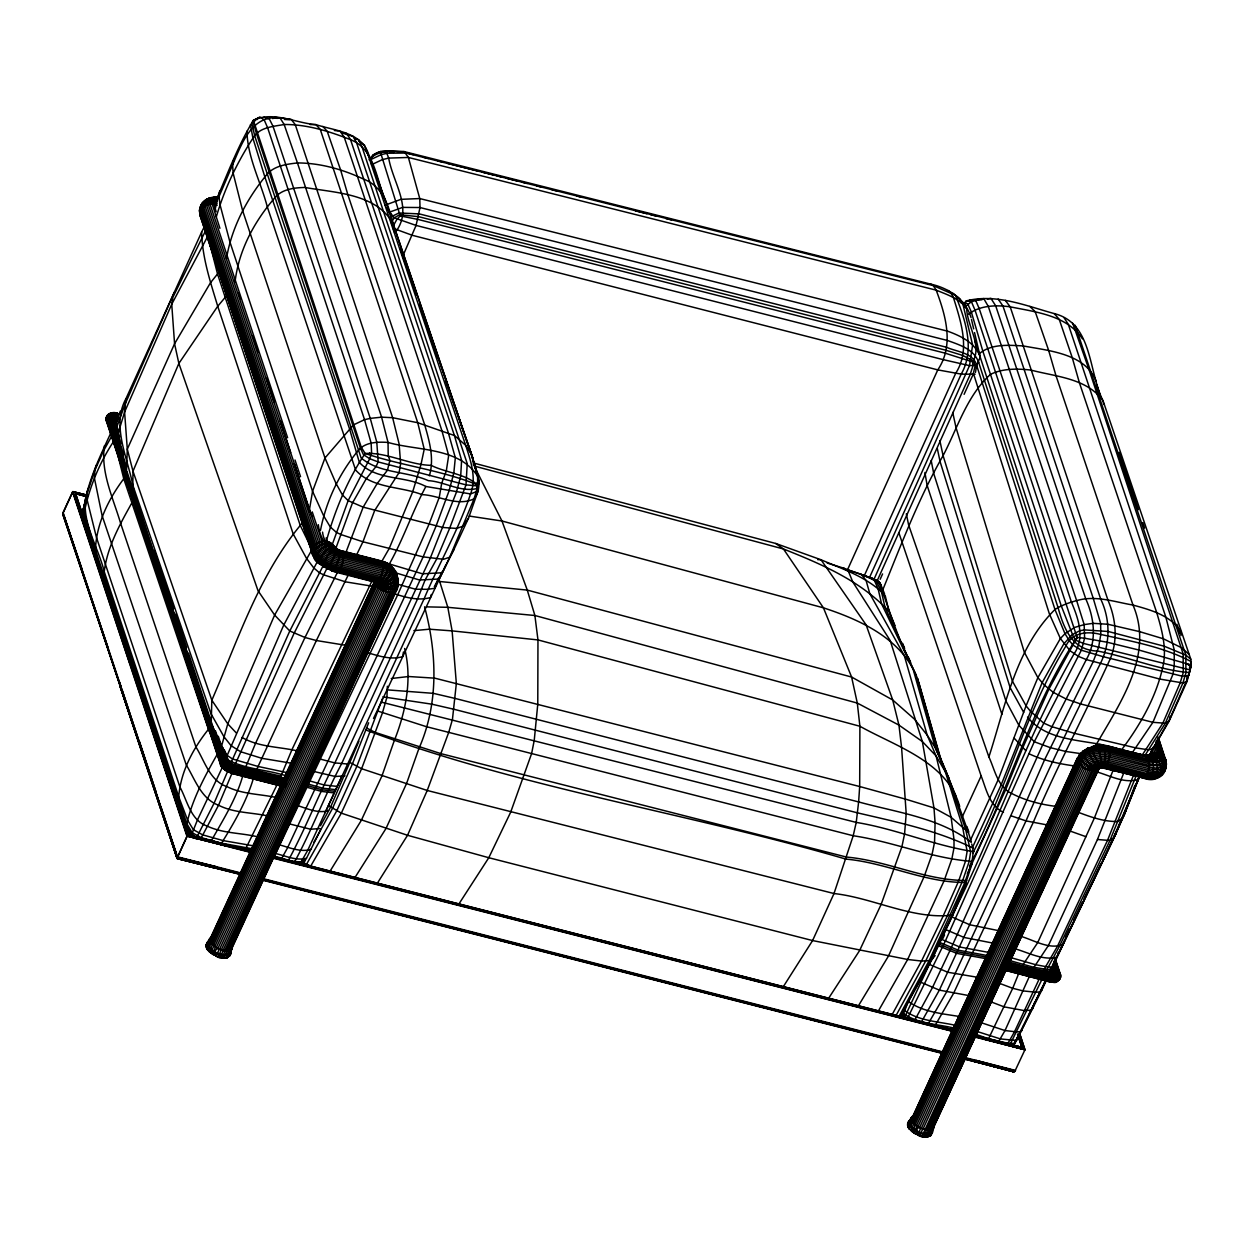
<?xml version="1.0" encoding="UTF-8"?>
<svg xmlns="http://www.w3.org/2000/svg" width="1254" height="1254" viewBox="0 0 1254 1254"><rect width="100%" height="100%" fill="white"/><g stroke="black" fill="none" stroke-linecap="round" stroke-linejoin="round"><path stroke-width="1.5" d="M204.825 225.767L201.659 232.037C202.129 257.431 210.453 282.134 217.726 306.258L293.17 533.938L306.431 558.234L313.782 567.937L319.629 572.937L324.002 574.943L345.493 581.84L373.002 586.339M304.691 859.006L302.825 862.376L310.726 866.091L341.323 813.156L361.622 768.718L382.376 713.103L386.922 697.24L387.361 686.236M288.498 772.95L257.963 766.445L232.492 758.968L227.178 755.425L221.519 746.302L211.205 723.464L126.435 472.586L127.297 449.151L124.601 412.017L125.917 398.772L201.659 232.037M1046.557 973.151L1049.551 973.261L1053.235 963.448M910.404 662.002C897.441 638.725 887.424 603.378 878.662 581.448L878.646 582.765L877.439 581.95L878.004 581.01L872.251 578.313L880.167 583.157L884.54 593.816M185.278 826.778L178.444 805.209C177.943 777.119 191.204 750.817 208.446 729.326L123.754 478.762L115.587 445.813M284.282 779.784L374.805 582.969C374.382 579.552 382.109 591.449 386.937 589.067C390.919 589.803 399.101 589.192 398.082 583.423M283.937 782.606L375.275 584.019L374.789 580.931C375.197 590.822 398.067 598.581 398.286 584.442M212.239 944.387L211.268 943.274L376.012 585.101C376.498 580.555 372.987 581.37 377.329 585.069L212.239 944.387C217.02 948.62 225.469 953.573 231.457 949.294L396.969 589.38M377.329 585.069L376.858 583.329L373.457 580.931M397.816 586.308C399.274 576.95 391.499 568.814 382.831 566.73L343.157 556.619C334.881 554.096 325.977 549.675 322.074 541.524L312.23 511.867M227.115 770.693C223.839 770.222 231.974 759.799 231.912 765.724L230.955 765.175M286.069 778.577L232.178 765.081L229.278 762.714C225.861 763.075 221.206 769.188 226.347 770.896M1020.004 1034.628L1024.957 1049.77L973.606 1036.729M1101.545 767.605C1098.802 764.846 1085.698 742.979 1097.469 745.832C1098.849 749.108 1104.131 769.862 1100.166 766.68L1096.498 769.831L1089.695 767.511L1082.531 761.836L1079.412 757.102L1079.49 754.642L1083.895 750.723L1079.49 754.642M387.314 564.598L388.426 564.692C405.058 571.432 383.865 591.198 374.554 581.323M1015.176 1040.428L1015.129 1041.776L1021.869 1029.581M86.981 496.85L75.585 493.59L132.203 664.322M125.917 398.772C111.308 425.341 127.642 457.851 132.83 485.188L210.938 713.62L223.886 736.631L231.002 745.613L240.58 751.71L261.882 758.325L290.662 763.09M87.858 495.44L72.857 491.615L62.7 513.889L120.807 687.161L63.029 515.002M95.351 555.428C94.802 527.213 107.092 500.989 123.754 478.762L125.337 475.674L129.961 488.135M228.009 760.974L230.109 764.564L229.404 763.921C229.043 756.021 215.327 763.153 222.695 767.95L225.109 768.169M111.277 431.94C98.894 458.823 84.77 487.195 82.968 517.087M1186.974 676.784L1187.036 681.424L1169.089 721.191L1149.354 754.971L1144.98 755.41L1133.82 753.262M393.537 568.893C406.124 580.006 380.448 592.421 374.507 580.633M913.508 1116.201L911.736 1118.129C913.257 1126.421 925.044 1131.751 932.662 1128.819L1099.147 768.467L1099.68 766.868L1097.438 770.583L1094.35 771.414L1084.757 768.451L1077.531 761.915L1076.92 758.999L1078.628 757.197M1098.018 769.972L1098.394 768.341L1007.871 965.157M212.772 936.973L209.935 939.246L211.268 943.274M231.786 948.51L231.645 946.629L231.457 949.294M1017.793 1035.851L1017.339 1039.174L1013.169 1046.071L1013.357 1044.457L1012.464 1045.664M374.601 581.981L374.68 581.072L283.67 778.859M224.215 767.056L220.892 765.755L105.916 419.682C108.973 408.773 114.349 422.081 118.205 418.993L118.534 416.783L114.663 417.535L116.951 425.576M246.96 131.168C247.383 157.252 260.801 181.971 267.368 207.067L355.619 470.031C372.36 488.762 400.198 486.097 421.971 494.625C439.245 495.283 457.005 506.945 474.059 498.841C484.655 485.141 475.062 468.651 471.504 454.497L385.48 201.079L368.347 153.568C361.074 131.983 334.301 130.62 315.93 124.632C296.132 123.205 272.714 110.697 253.386 120.337C237.602 146.295 226.958 175.325 214.92 203.164M1084.616 750.817L1088.253 748.481L1087.406 748.23L1087.281 749.688L1089.961 755.911L1096.56 765.928L1099.209 768.31L1100.463 767.777L1099.209 768.31M1099.68 766.868C1094.93 772.354 1082.202 757.212 1083.346 750.864M375.573 583.063L375.103 581.652C378.943 590.65 402.33 588.079 396.922 576.934M963.323 304.581L966.332 300.882C996.178 293.358 1025.756 305.71 1054.191 313.578C1092.955 323.25 1088.253 371.764 1103.112 400.935L1190.783 659.181L1191.222 665.31L1187.036 681.424L1182.914 682.96L1159.809 679.072L1086.325 659.588L1078.44 656.375L1070.164 650.842L1060.382 638.521L1049.394 613.927L973.449 373.441M1138.773 777.715L1115.496 834.631L1057.577 955.736L1058.125 952.695M83.532 507.745L82.529 516.319M94.191 551.807L83.281 517.541C87.968 490.659 98.298 464.842 113.236 441.988M177.253 799.833L103.69 577.545C105.32 550.145 119.193 525.583 132.297 502.117L133.19 500.456L124.601 477.225L120.572 460.751M952.726 412.441L956.003 427.567L1024.283 652.111L1037.873 677.677L1044.206 684.95L1053.329 692.396L1066.057 698.964L1080.619 703.964L1152.912 722.32L1165.327 723.229L1169.089 721.191L1170.107 716.379M209.59 940.5L210.406 940.343L207.584 941.738L205.875 946.08L207.067 949.247L210.296 942.256L209.637 938.885L212.004 936.848M230.36 949.701L231.191 952.209L229.984 955.626L226.66 957.931L229.168 954.89M210.108 938.023C200.765 948.588 228.275 961.802 230.564 950.25L230.955 951.002M209.512 939.889L206.941 943.729C209.888 952.162 222.413 958.511 230.564 954.184L232.162 946.754M911.156 1119.336C908.382 1120.261 906.501 1124.242 908.084 1126.86L908.068 1122.926L910.091 1121.687M909.996 1119.853L910.859 1119.665L908.648 1121.499L907.849 1125.731M913.57 1115.684C900.153 1124.697 926.722 1140.466 932.349 1130.215L931.048 1135.372L926.863 1137.033L930.076 1130.026L933.352 1128.6L933.728 1125.59M911.674 1116.859C910.279 1125.449 922.881 1130.105 930.076 1130.026M931.456 1129.76L928.226 1136.767L931.048 1135.372L932.537 1129.838M219.779 190.749L215.171 209.136M899.353 1015.834L929.151 960.595L964.718 882.91C968.527 870.448 975.988 857.297 971.709 844.005M336.699 549.848C330.852 542.026 319.409 555.538 319.692 562.732L325.444 566.918C321.165 563.579 331.166 546.462 337.828 549.456C343 553.296 335.461 569.598 331.808 570.1M284.548 786.916L230.971 773.216L230.94 771.868M1022.919 1026.493L1022.7 1028.029L1046.008 980.064L1013.107 1046.087L1014.251 1043.171M83.281 517.541L83.187 510.535L85.883 498.308M216.174 211.785L213.431 202.505L216.911 198.931C208.305 194.166 197.38 204.543 199.872 213.556M1147.912 777.982L1149.119 778.499C1174.841 781.947 1168.195 743.575 1146.422 756.899C1172.521 751.71 1166.972 789.283 1141.265 777.198L1147.52 778.515C1156.094 774.862 1155.577 754.359 1144.338 756.256L1149.244 755.833L1149.699 753.889C1156.94 750.378 1169.151 756.491 1165.483 765.41M320.444 562.874L318.218 562.153L315.083 558.641L312.34 553.61L200.248 216.127C197.568 206.988 209.982 201.596 217.13 205.358M232.256 948.902L228.51 951.206L226.018 958.056C219.246 959.044 209.841 955.673 217.287 948.337L210.296 942.256M927.584 1136.892C920.812 1137.88 911.407 1134.509 918.853 1127.174M231.191 773.138C223.353 768.702 240.69 757.51 230.971 773.216M232.319 764.674L230.673 763.702M332.388 571.025L328.093 568.783L337.781 549.362L331.761 543.672C322.623 535.724 304.612 548.249 315.083 558.641M1190.783 664.918L1191.3 661.657C1163.477 646.86 1131.359 641.249 1100.777 634.461C1087.563 630.997 1071.998 632.22 1065.822 646.218C1025.803 711.034 1008.028 786.133 972.649 853.3M235.047 281.962C238.699 250.408 254.154 221.739 274.689 197.944C281.774 189.056 294.377 187.708 304.973 187.473C334.802 192.787 376.106 193.429 392.894 223.337L470.971 453.399L478.103 477.413L477.21 488.496L474.059 498.841L449.747 557.184L373.52 718.448M403.459 651.97L402.628 656.657C390.511 660.278 377.689 655.591 365.98 652.237M1044.723 981.866L1041.557 990.66L1016.398 1040.491L1000.473 1038.939L977.806 1031.713M975.44 372.438L976.725 365.259L980.252 356.982C975.251 342.703 960.768 335.978 947.601 331.166L419.761 198.555L400.951 199.339L384.884 205.248M83.187 510.535L83.955 506.302M1016.006 1040.334L1014.752 1043.391L1008.122 1043.328L988.685 1038.751L974.562 1033.86M222.444 767.15L197.27 820.367L191.188 835.619L186.109 826.95C191.423 800.726 204.433 776.916 217.506 753.858M104.505 445.593C100.32 472.068 113.315 498.449 120.65 523.404L195.938 746.976C204.637 760.974 209.826 780.866 227.099 786.713C242.743 794.487 260.424 793.907 277.056 797.701M226.472 258.669C231.582 227.538 246.913 198.665 266.883 174.494C274.171 165.716 286.805 164.164 297.449 162.942C320.334 162.973 343 169.447 363.613 179.134C382.204 186 388.944 205.578 392.894 223.337L392.91 224.576M250.675 850.98L189.088 835.242L75.585 493.59L86.73 496.412L75.585 493.59M1034.519 1002.636L1032.653 1008.78L1031.18 1010.16L1024.11 1010.567L1004.125 1006.852L990.409 1001.632M964.545 1057.451L1015.285 1070.383L1024.988 1049.676L985.472 1039.347L1024.957 1049.77M900.074 1017.355L900.733 1014.439L902.41 1016.68L901.987 1018.076M233.84 159.242L232.617 164.823L219.027 196.58L219.92 204.339L229.858 241.787L312.56 491.302L323.736 515.99L330.257 526.962L336.37 532.354L340.947 534.549L362.955 541.791L423.147 556.886L443.571 559.284L449.747 557.184L453.995 549.393L468.526 518.137L478.417 489.985M240.58 874.555L177.018 858.379L187.254 836.057L72.857 491.615L87.89 495.471L72.701 491.693L63.092 512.478L177.457 856.811L241.74 873.192M306.509 864.319L336.683 810.946L356.794 766.492L382.454 698.619M320.491 530.348C326.165 500.785 339.442 473.15 358.644 450.014C365.682 441.941 378.175 441.753 388.035 442.443C417.504 450.954 459.027 447.145 477.633 476.238L477.586 485.941L466.018 484.875L378.175 461.942L369.711 458.698L363.441 454.622L360.368 448.07L256.412 133.457L252.9 121.027L259.327 117.343M84.363 504.782L83.469 515.958L94.849 552.026M88.407 488.119C77.387 516.554 97.749 544.706 104.333 571.949L178.679 796.682L187.645 820.241L193.382 829.709L202.662 834.851L223.196 840.619L254.311 845.98M221.519 746.302L227.773 723.871L274.626 615.056L312.058 549.503L200.044 211.801L200.906 205.029L205.734 199.778L211.111 197.599M371.325 162.973L371.059 159.446L372.877 155.198C382.125 148.05 393.693 152.189 404.227 151.593L930.876 284.156C948.808 288.091 965.58 299.345 971.051 317.591M249.734 852.203L186.877 836.042L72.575 491.866L87.952 495.628M1015.552 1070.446L1013.702 1071.809L966.74 1059.128M84.755 503.23L83.736 514.391L94.943 550.428M85.147 501.616L84.081 512.823L95.586 550.6L186.799 823.627L192.223 832.75L201.33 837.672L221.55 843.205L252.869 848.88M429.354 475.783C434.464 458.917 429.432 441.267 424.714 424.918L347.954 195.013L340.618 169.995L327.247 131.419L322.921 126.419M331.714 546.039L348.157 500.644L369.711 458.698L371.607 453.164L371.137 443.132L364.538 419.667L267.619 127.736L264.155 119.804L260.142 117.061L253.386 120.337L361.277 447.192L365.149 453.478C401.923 465.845 441.471 470.078 477.555 484.922C465.485 473.808 445.797 472.711 431.141 465.359C408.616 464.826 387.596 452.239 365.149 453.478C347.483 479.765 334.614 511.099 326.103 541.979M107.311 417.363L105.916 419.682L106.903 421.516L107.264 420.356C102.514 414.071 117.374 409.008 118.487 415.701L115.399 415.685L113.863 417.284L118.801 432.144M114.631 421.015C116.763 416.798 110.383 412.425 107.092 415.607L106.684 416.955L221.394 762.385L224.827 766.022L232.648 770.442L286.225 784.299M1005.739 969.718L1051.965 981.929C1061.339 985.675 1060.915 970.047 1052.216 973.794L1054.395 972.116L1052.545 966.552M117.813 434.354L124.601 412.017L171.735 304.205L207.866 236.018M431.329 594.459L430.451 597.562C418.287 601.011 405.638 597.437 394.022 593.612M114.851 419.118L116.026 417.88L118.44 417.911M216.299 216.911C224.67 188.116 237.962 160.559 254.64 135.651C261.365 126.983 274.218 126.403 284.156 124.491C307.026 124.334 329.504 131.325 350.571 139.727C374.962 149.038 376.012 179.432 385.401 199.856L385.48 201.079M954.247 1025.067C937.459 1021.383 917.818 1020.928 903.805 1009.893L901.469 1017.464L900.388 1015.928M96.48 464.952L87.263 492.932L87.184 500.127L96.464 537.511L179.902 786.979C187.301 800.522 190.592 820.429 207.114 826.057C222.836 833.487 240.549 832.75 257.101 836.7M174.4 292.213L124.992 404.431L117.014 426.454L117.657 432.787M1050.194 968.464L1052.043 974.029L1055.523 971.913L1058.909 972.806L1058.595 973.856L1053.156 975.33L1007.37 964.06M106.276 420.639L107.578 418.444M202.678 202.599L199.417 210.531L200.891 217.491L200.515 215.03L201.439 216.425M395.151 591.433C399.509 582.138 391.797 571.887 382.533 569.974L342.812 559.848C333.329 556.933 323.14 551.87 318.641 542.527L206.581 205.123L206.894 200.421L210.139 198.587L215.108 199.715L216.691 200.593L215.469 204.763M1056.981 806.494C1040.13 804.535 1023.342 800.13 1008.498 791.76C996.946 783.907 994.438 768.78 988.889 756.961C1005.379 706.112 1015.552 648.616 1054.975 609.491C1061.589 605.243 1069.098 602.61 1076.653 600.635C1095.385 594.992 1114.54 601.92 1132.989 605.055C1150.247 609.867 1169.841 614.993 1180.375 630.872L1181.017 635.559M1058.909 972.806L1059.771 973.543L1058.564 975.565L1053.438 976.317L1007.26 964.279M1059.771 973.543L1060.414 974.421L1059.097 976.615L1053.564 977.415L1007.385 965.58M1056.73 980.55L1058.815 980.064L1060.555 977.289M1123.976 772.37L1097.454 839.49L1048.548 945.265L1032.011 970.282M1166.142 762.228L1163.665 766.382L1157.458 768.091L1153.21 767.903L1109.147 756.961C1099.523 754.72 1087.908 758.356 1083.174 767.479L918.069 1126.437M1166.518 763.749L1165.828 767.793L1163.947 769.705L1157.301 771.539L1152.739 771.351L1108.505 760.379C1100.322 758.419 1090.416 761.523 1086.419 769.313L921.392 1128.13M397.675 584.772L397.048 588.455L230.861 949.936M396.013 590.869C400.575 581.119 392.471 570.351 382.736 568.313L343.047 558.187C334.128 555.475 324.535 550.71 320.319 541.916L208.289 204.606L208.587 200.17L212.537 197.536M396.625 590.179L398.349 579.928L396.515 573.611M1058.815 980.064L1060.006 978.104M902.41 1016.68L908.304 1001.382C922.772 1012.025 941.707 1013.577 958.871 1016.414M1113.286 769.752L1094.366 818.063L1037.669 942.679L1021.211 967.367M1187.162 679.26L1188.949 673.633M1134.854 785.38L1124.477 814.395L1114.492 836.512L1053.219 965.392M966.097 883.521L952.899 915.075L931.926 959.514L899.745 1017.229L930.64 960.141L951.708 915.734L965.909 882.44L972.43 862.721M1101.404 767.746L1101.184 766.555C1106.78 768.78 1108.019 739.39 1097.031 745.315M243.025 774.894C236.536 798.61 223.275 819.505 211.315 840.744M1114.492 836.512L1125.575 810.993M253.669 777.496C246.662 801.541 233.824 823.298 220.735 844.475M1133.961 774.063L1107.423 840.603L1057.436 946.315L1042.215 972.587M255.44 772.166L316.369 640.528L348.298 574.865M1019.345 935.923C1032.763 939.387 1048.407 949.936 1062.499 944.67L1116.107 833.236M1168.853 720.533L1152.975 748.732L1148.789 749.845L1136.03 747.948L1074.553 733.371L1051.761 726.662L1043.469 723.009L1030.067 710.783L1026.07 705.845L1012.37 681.063L943.086 455.625L939.857 440.593M978.496 361.857L1058.062 607.61C1063.909 628.803 1072.342 650.403 1097.563 651.061C1128.412 656.892 1158.382 670.028 1189.529 672.583L1190.516 666.548L1188.792 675.436L1182.381 676.235L1103.238 656.704L1081.34 650.215L1073.346 645.324L1069.615 641.092L1064.991 633.709L1054.975 609.491L976.913 366.215M967.273 873.819L1005.708 789.644L1022.668 748.042L1048.908 689.104L1077.092 637.44L982.728 350.806L971.286 311.823L967.79 304.001L964.687 302.637L964.984 306.995L971.395 301.681L983.732 298.562L988.293 306.399L1085.729 598.801C1094.381 617.861 1097.109 640.825 1086.325 659.588L1042.387 745.456L951.237 947.852L932.365 987.744L914.401 1020.787M1165.891 768.169L1165.765 759.673M81.4 513.717L83.078 509.14M231.708 773.953L218.541 805.225L201.33 837.672M1136.077 775.991L1109.915 840.525L1059.473 946.206L1045.068 973.104M970.126 840.948L998.153 779.769L1026.07 705.845L1037.873 677.677L1060.382 638.521L1064.991 633.709L1074.537 627.47L1084.161 624.617L1093.096 623.332L1107.909 624.273L1139.588 631.624L1163.493 638.819L1181.738 647.863L1189.105 654.431M1076.01 640.371L1077.092 637.44L1084.6 638.223L1107.094 642.22L1138.883 650.027L1188.964 664.354L1191.222 665.31L1190.171 669.918L1083.644 643.474L1076.01 640.371L1073.44 636.86L1061.307 605.98L975.001 341.135M1190.783 659.181L1185.876 655.184L1164.308 646.249L1108.348 631.499L1084.726 629.931L1079.929 630.652L1072.342 634.587L1063.909 643.71L1042.09 682.772L1001.288 784.549L972.477 847.5M227.993 770.536L214.105 803.171L195.969 838.848M904.212 1018.154L951.582 916.768L969.812 924.778L999.156 930.766M227.93 761.977L234.906 765.034L294.094 633.286L327.764 566.777M230.626 763.623L289.784 630.997L323.485 565.099M227.178 755.425L283.592 625.401L317.842 560.742M368.645 722.79L352.374 764.031L332.451 808.501L313.939 842.171M931.816 1129.321L1096.623 771.038L1100.667 766.57L1104.523 767.824C1109.508 764.235 1112.941 745.064 1105.009 747.055M320.475 825.79L330.539 807.184L358.926 741.224M1123.882 815.79L1139.134 777.417M115.243 423.711L120.337 411.093M234.906 765.034L245.329 767.965L255.628 743.136L304.988 637.487L337.608 572.012M189.04 834.976L226.175 844.616L189.088 835.242M1019.079 972.602L1012.715 988.293L987.917 1040.036M477.304 483.731L477.492 484.216M882.424 590.712C901.093 544.941 918.477 498.637 943.086 455.625C957.492 428.147 966.928 395.653 990.519 374.35C1002.886 368.284 1017.527 368.582 1030.945 370.071C1055.57 376.67 1087.108 378.159 1103.112 400.935L1103.677 404.478M965 302.951L966.332 300.882L971.395 301.681L975.001 310.083L1071.402 602.092C1078.299 618.222 1085.196 637.972 1074.02 653.914C1026.258 737.462 995.613 829.176 952.397 914.997M969.734 300.067L975.643 300.286L979.249 308.688L1076.653 600.635L1084.161 624.617L1084.6 638.223L1081.34 650.215L1034.284 741.757L945.187 941.393L906.908 1019.518M453.995 549.393L439.182 579.003L419.479 580.006L395.057 572.67M932.662 1128.819L1005.426 970.471M1029.816 975.44L1005.018 1030.553L997.918 1042.701M263.779 117.265L269.328 118.958L273.027 126.293L370.259 418.366L376.796 442.192L378.175 461.942L376.012 466.535L366.215 478.777L352.452 503.011L335.445 549.377L345.885 552.481L363.174 507.149L377.078 483.668L387.423 470.266L389.931 460.328L388.223 455.829L388.035 442.443L381.608 417.174L297.449 162.942L284.156 124.491L280.222 118.237C251.772 113.644 241.442 144.492 232.617 164.823L233.119 173.052L242.539 210.358L249.938 232.601L324.974 457.992L335.947 483.292L342.405 494.875L348.157 500.644L363.174 507.149L443.038 527.495L456.738 528.436L462.804 526.21L468.526 518.137M274.563 776.43L280.3 777.699L292.025 749.5L372.077 580.727M1169.81 718.887L1186.409 680.985M343.094 132.83L346.668 133.473L350.571 139.727L448.289 432.614L455.327 457.71L453.823 473.009L449.089 490.753L436.063 526.116L423.147 556.886L287.746 847.453L281.021 859.633L273.842 857.548L397.659 594.898L428.946 524.423L439.276 497.305L441.706 483.198L446.283 471.096L448.666 455.516L441.784 430.294L357.327 176.171L344.16 137.047L340.038 131.2M325.147 812.576L342.201 775.536M1139.651 776.069L1113.254 838.252L1109.915 840.525L1097.454 839.49M873.662 580.038L969.514 365.635L972.618 345.038L962.947 304.283L959.874 298.86L952.868 293.264M847.485 569.865L937.773 369.883C954.341 345.43 945.767 315.553 936.174 290.144L933.289 285.614L930.876 284.156M863.787 576.809L955.689 373.316C970.8 349.788 960.83 321.682 953.385 297.386L950.548 292.354L948.024 290.458M869.477 577.624L961.191 374.131C975.393 349.364 965.251 319.613 955.517 295.38L933.289 285.614L406.139 153.035L387.172 153.239L381.185 154.65L371.059 159.446M877.032 581.088L970.032 374.899L972.853 366.09L972.696 361.904C982.556 345.524 966.912 325.507 966.693 308.437C959.263 298.562 947.146 294.612 936.174 290.144L408.381 157.455L388.677 158.098L382.345 159.634L371.45 164.744M880.167 579.285L882.581 573.94M964.107 394.32L972.979 374.758L975.157 365.949L973.559 361.105L962.68 355.431L945.955 350.258L418.695 216.691L399.556 214.716L394.289 217.835L391.577 222.005M942.945 938.384L944.513 934.951M975.393 1035.71L1021.791 1047.498L1017.652 1034.315M403.365 254.86L416.077 225.422L420.012 207.537L419.761 198.555L408.381 157.455L404.227 151.593C392.424 151.232 377.705 149.79 369.115 159.791M277.181 784.487L245.094 849.946L248.276 850.808M209.935 939.246L280.88 784.973M208.525 942.851L280.818 785.882M284.078 778.797L374.821 581.339M209.732 941.033L206.502 948.024L206.001 944.999L208.493 941.519L207.082 942.663M211.707 937.318L214.152 931.988M215.782 928.446L221.488 916.031M228.024 901.83L235.36 885.873M236.99 882.33L240.251 875.229M250.863 852.171L256.568 839.757M260.66 830.885L263.105 825.571M264.735 822.013L270.441 809.598M274.516 800.742L280.238 788.311M288.389 770.583L291.649 763.482M295.74 754.61L300.631 743.967M302.261 740.424L307.967 728.01M312.042 719.138L314.503 713.824M316.133 710.266L321.839 697.851M325.915 688.995L335.711 667.708M339.787 658.836L343.047 651.735M344.678 648.193L349.584 637.549M351.214 634.007L356.92 621.592M360.995 612.72L375.683 580.79M210.076 941.127L281.837 785.098M375.15 583.941L376.78 580.398M210.547 942.177L282.307 786.148M214.073 955.344L207.631 949.921L211.174 943.525M212.365 944.811L209.136 951.802M213.415 945.485L378.191 587.248L377.971 583.784L373.958 581.605M213.807 946.065L210.578 953.056M214.763 946.551L379.57 588.251L379.758 584.913L377.548 582.687L335.147 571.166L378.536 582.405L381.294 585.179L381.106 589.176L216.284 947.538M215.469 947.256L212.239 954.247M217.898 948.447L382.752 590.023C384.774 586.135 381.467 581.825 377.532 581.135L338.423 571.181C328.062 567.984 316.933 562.435 312.011 552.246M228.51 951.206L219.231 949.294L216.017 956.285M219.591 949.231L384.476 590.744C386.796 586.182 382.94 581.119 378.332 580.288L339.097 570.288C328.454 567.012 317.027 561.306 311.948 550.835L199.825 213.243M223.04 950.407L387.988 591.747C390.919 585.759 385.903 579.113 379.884 577.953L340.43 567.89C329.536 564.551 317.858 558.704 312.669 548.014L200.123 207.615M223.196 950.673L219.983 957.68M224.685 950.751L389.696 592.013C392.941 585.304 387.314 577.859 380.573 576.526L341.041 566.447C330.21 563.124 318.594 557.309 313.422 546.681L201.298 209.057L201.675 203.728C205.499 199.402 212.224 195.624 218.118 197.803L213.462 199.088L211.597 202.192L219.905 228.306M225.109 951.081L221.895 958.072M226.253 950.924L391.295 592.123C394.838 584.693 388.646 576.479 381.2 574.975L341.59 564.88C330.931 561.604 319.504 555.898 314.44 545.427L202.317 207.835L201.91 205.123L206.205 202.662L211.597 202.192L216.895 203.822M226.896 951.253L223.682 958.244M227.695 950.94L392.753 592.06C396.609 583.956 389.853 574.99 381.749 573.344L342.076 563.234C331.714 560.052 320.585 554.487 315.663 544.299L203.556 206.753L203.164 204.104L205.327 200.922L210.343 200.17L215.641 201.659M228.965 950.767L394.054 591.825C398.176 583.094 390.903 573.454 382.188 571.652L342.499 561.541C332.514 558.485 321.808 553.139 317.074 543.327L204.982 205.844L205.327 200.922L207.082 199.135M229.89 950.924L227.476 957.774L226.018 958.056M230.031 950.438L395.214 591.026M230.987 950.438L227.773 957.445M229.89 953.338L232.382 947.883M911.203 1117.722L909.26 1123.161M912.473 1116.17L908.507 1122.565C911.282 1130.92 925.452 1138.507 932.631 1132.111L932.224 1131.233M1077.233 758.247L911.674 1119.023L1077.813 757.651M911.297 1119.869L907.677 1126.108L908.633 1128.083L911.862 1121.092M912.348 1121.076L1077.531 761.915C1083.331 750.895 1097.407 746.459 1109.1 749.14L1148.633 759.219L1157.05 759.595L1160.53 756.005L1155.953 741.161M915.639 1134.165L909.213 1128.757L912.74 1122.361M913.931 1123.647L910.702 1130.638M914.041 1123.286L1079.208 764.172C1084.741 753.607 1098.222 749.359 1109.414 751.945L1149.072 762.056L1159.182 762.479L1162.85 760.034L1163.43 758.09L1157.567 739.233M915.216 1124.383L1080.352 765.316C1085.682 755.143 1098.645 751.052 1109.429 753.544L1149.119 763.67C1153.946 764.658 1160.389 765.786 1163.947 761.476L1164.245 757.04M915.373 1124.901L912.144 1131.892M916.564 1125.434L1081.685 766.429C1086.748 756.742 1099.084 752.855 1109.335 755.237L1149.04 765.363L1160.593 765.818L1164.809 762.996L1165.499 760.77L1158.351 737.916M917.035 1126.092L913.805 1133.083M919.699 1127.33L1084.757 768.451C1089.146 759.971 1099.93 756.585 1108.865 758.686L1153.037 769.658L1161.141 769.298L1165.765 766.21C1164.558 757.933 1154.041 752.337 1146.673 756.632M920.797 1128.13L917.583 1135.121M922.787 1128.913L919.574 1135.905M923.116 1128.788L1088.111 770.05C1091.701 762.981 1100.667 760.19 1108.066 761.977L1152.285 772.934L1160.765 772.558L1165.609 769.329M926.487 1129.65L1091.419 771.069C1094.178 765.504 1101.216 763.31 1107 764.752L1151.031 775.677L1155.671 775.865L1162.427 774.016M926.69 1129.901L923.461 1136.908M928.054 1129.823L1092.939 771.335C1095.306 766.476 1101.404 764.595 1106.404 765.88L1150.247 776.759L1158.586 776.383L1161.455 775.113L1165.123 769.486L1164.104 770.677M928.477 1130.089L925.248 1137.08M929.496 1129.823L1095.385 769.752L1099.821 766.884L1103.567 766.429L1144.886 776.743L1157.489 777.229C1166.471 770.379 1157.395 752.949 1146.564 756.57M930.75 1129.666L1095.588 771.304L1100.134 767.495L1105.15 767.432M935.892 1120.198L941.597 1107.784M943.227 1104.241L945.673 1098.912M949.764 1090.055L953.024 1082.954M957.1 1074.098L961.99 1063.455M970.957 1043.955L976.662 1031.54M987.274 1008.498L990.535 1001.397M1001.131 978.355L1004.391 971.27M1008.467 962.398L1010.912 957.084M1016.633 944.67L1018.264 941.127M1022.339 932.255L1027.23 921.612M1030.49 914.527L1032.12 910.984M1036.196 902.112L1041.902 889.697M1052.514 866.655L1055.774 859.57M1057.404 856.012L1062.295 845.384M1066.37 836.512L1069.631 829.427M1073.706 820.555L1078.612 809.912M1081.873 802.826L1083.503 799.284M1087.579 790.412L1093.284 777.997M932.553 1129.274L929.339 1136.281M933.258 1128.177L1098.332 769.219M933.822 1127.738L932.13 1133.02M320.585 829.819L306.509 858.222L302.888 863.849L299.534 864.696L307.622 850.51L424.071 598.879C438.884 563.579 458.384 530.489 470.563 493.935C476.786 478.119 470.658 460.61 465.657 445.264L367.359 152.722L364.553 145.229L358.628 141.012M962.445 816.495L981.145 775.944L898.914 532.919M969.593 865.887C1008.624 791.243 1030.318 708.008 1077.092 637.44M394.665 233.15C414.118 209.308 393.239 183.946 388.677 158.098L386.154 151.468L380.291 151.671L400.214 215.907L418.021 219.434L945.14 353.158L972.696 361.904M1042.513 986.945L1028.86 1015.082M1046.369 980.377L1041.557 990.66L1040.177 991.914L1035.663 992.212L1023.201 990.926L1012.715 988.293L998.059 982.807M445.86 564.99L442.176 572.764L422.441 573.799L381.624 561.682L389.163 548.562L412.707 491.787L421.031 464.309L424.228 449.198L417.739 422.723L320.287 129.46L315.93 124.632L310.208 124.538M1039.143 979.108L1014.47 1031.854L1007.228 1044.629L1013.922 1044.77L1014.831 1043.516M419.588 304.346L472.476 456.879L479.044 482.649L476.395 491.662L470.563 493.935L425.874 486.489C412.284 511.757 403.38 539.267 389.226 564.19M1065.414 937.396L1069.662 928.587M1073.91 919.762L1082.406 902.128M1084.099 898.601L1101.09 863.332M1102.783 859.805L1117.22 829.834M345.885 552.481L356.497 555.052L362.955 541.791L374.664 510.519L399.133 472.523L400.637 463.651L399.117 443.979L392.643 417.707L295.239 124.569L291.053 119.271L274.845 117.312L272.761 118.628M1042.497 978.308L1009.831 1044.974M186.987 836.167L177.707 856.874M1054.034 961.881L1057.185 955.579M1057.984 954.012L1064.285 941.707M434.307 586.715L437.568 580.539L434.777 588.298L427.755 589.317L415.576 589.239L398.051 584.333M438.398 578.987L442.521 571.228M1150.984 751.742L1153.633 746.82M1061.401 946.613L1064.693 940.531M895.983 1015.646L925.624 961.066L946.895 916.752L962.398 881.358L969.091 861.749L970.643 851.968L965.627 829.27L946.566 772.95L935.406 747.933L927.208 735.157L914.495 719.185L892.707 699.983L851.607 677.035L527.276 590.085L439.684 581.511L438.461 577.843M206.502 944.09L206.879 945.014L207.678 944.34L207.349 943.369L206.502 944.09L206.408 945.877M230.564 954.184L230.783 951.378M908.068 1122.926L907.99 1124.713M930.139 1135.591L931.55 1134.447M891.923 1014.956L921.518 961.05L942.836 916.768L958.558 881.249L965.376 861.545L967.132 851.372L962.429 826.198L944.356 768.733L935.406 747.933L913.147 669.354L881.578 603.832L878.082 588.737L874.43 580.508L872.674 578.455L863.787 575.288M205.954 229.937L172.864 297.355L171.735 304.205L174.572 343.768L178.867 363.441L258.026 590.728L274.626 615.056L289.784 630.997L304.988 637.487L316.369 640.528L345.148 645.199M111.81 435.969L103.392 451.142L94.928 470.172L94.316 477.617L102.091 515.582L186.219 764.83C194.997 779.314 201.173 798.876 218.541 805.225C234.106 813.156 251.803 812.279 268.372 816.072M1094.789 747.149C1118.568 705.062 1154.777 655.701 1132.989 605.055L1055.915 375.448L1048.579 350.179L1035.208 311.697L1029.879 306.446M392.957 226.425L396.954 219.246L400.214 215.907M920.969 1022.762L939.356 990.127L1018.765 818.69L1044.629 759.673L1093.096 661.861L1098.692 647.048L1100.777 634.461L1100.636 623.379L1093.253 598.362L995.676 305.772L990.879 298.311L987.227 299.11M878.208 1011.304L907.645 959.482L943.996 881.029L951.833 859.084L953.996 847.939L954.028 839.741L951.128 817.31L936.064 755.927L927.208 735.157L904.322 655.701L869.806 593.675L866.059 580.43L861.216 574.269L848.394 570.084M205.781 201.784L207.443 199.417M1049.551 973.261L1050.382 971.819M216.848 867.36L215.923 868.27L177.127 858.567L119.961 686.016L177.018 858.379L216.143 868.254M975.706 1060.806L974.781 1061.715L963.401 1058.799M1004.987 970.235L1050.742 982.18C1054.332 981.741 1054.52 975.236 1051.651 973.621L1009.862 963.229M858.488 1005.677L888.443 956.097L924.182 876.483L932.098 854.256L934.543 842.28L935.092 822.671L933.979 807.905L922.348 741.537L890.168 640.496L852.798 581.981L848.331 571.072L844.005 568.266L827.185 563.046M329.269 872.471L361.215 820.539L381.984 775.865L394.101 741.114C405.732 711.896 412.441 679.605 404.65 648.49M1076.92 758.999L1079.992 754.156M1076.857 759.877L1080.023 754.971M376.858 884.007L407.534 835.289L427.222 790.475L448.76 732.258L452.443 719.451L456.346 683.446L452.114 630.887L447.819 607.312L439.684 581.511M354.647 878.051L385.981 828.533L406.641 783.295L418.899 748.544C438.775 703.651 437.066 653.522 424.589 606.826M782.7 987.65L812.592 940.563L834.004 893.538L853.206 835.744L856.231 822.405L858.629 801.933L859.68 786.524L859.899 726.254L857.297 703.071L851.607 677.035L823.439 607.829L783.468 548.986L775.756 543.484L473.463 462.977M230.846 772.558L228.573 772.166M458.243 904.996L488.794 857.72L510.644 812.247L531.618 753.56L534.251 740.283L537.778 704.121L537.966 639.916L534.894 615.51L527.276 590.085L501.976 521.006L475.031 467.742M828.471 998.513L859.586 950.579L881.107 904.479L901.908 846.701L904.557 834.02L906.203 813.611L901.579 747.415L898.946 725.11L892.707 699.983L866.122 624.884L820.994 559.754L775.756 543.484M998.137 299.048L1002.965 306.023L1100.636 598.895C1110.48 619.586 1110.527 643.6 1100.181 663.93C1074.537 715.83 1048.767 767.652 1026.007 820.9L946.551 991.992L927.803 1024.502L934.826 1026.038L953.651 993.199L1033.139 822.64C1056.761 766.931 1085.29 713.51 1110.401 658.522C1118.035 639.524 1115.872 618.724 1107.94 600.102L1010.191 306.822L1005.316 300.38M1052.827 982.258L1056.323 981.741C1059.724 979.39 1057.028 973.151 1053.062 973.512M221.441 766.398L105.869 418.711L108.11 414.557L111.214 413.036C115.164 412.676 117.876 418.914 114.459 421.266L117.406 420.733C113.079 422.535 116.465 410.983 108.863 413.977L107.483 416.297L222.162 761.601L225.485 765.128L233.04 769.407L286.523 783.233M1059.599 979.452L1060.759 975.377L1055.21 958.667M1144.98 755.41L1165.327 723.229L1182.914 682.96L1185.892 673.037L1185.876 655.184L1075.18 325.272M1142.237 755.033L1162.787 723.354L1180.186 682.834L1183.259 672.599L1183.165 653.883L1088.88 369.178L1072.703 323.25M287.824 861.357C305.224 829.537 318.218 795.271 334.865 762.918L430.247 558.218L456.487 492.07L460.704 475.94L461.597 460.312L454.403 435.514L356.622 142.878L353.001 136.247L349.772 135.448M301.979 865.119L302.857 860.15M337.969 551.447L339.583 550.145M1022.245 1030.036L1021.195 1031.462L1017.025 1031.964L1005.018 1030.553L980.409 1022.449M390.26 218.995L392.298 216.237L398.835 212.992L419.228 213.885L946.551 347.28C956.677 351.888 972.947 352.499 976.725 365.259L969.514 365.635L942.694 359.522L416.077 225.422L394.289 217.835L386.577 208.054M1099.805 767.589L1098.786 768.812M219.842 271.099L210.421 282.824L174.572 343.768L127.297 449.151L132.987 471.222L211.832 700.218L227.773 723.871L236.316 732.979M370.714 157.973L372.877 155.198L380.62 151.468M935.108 955.564L931.926 959.514L929.151 960.595L921.518 961.05L907.645 959.482L812.592 940.563L488.794 857.72L407.534 835.289L341.323 813.156L328.752 805.773M1027.528 717.131C1049.943 744.751 1091.121 738.214 1121.421 750.033C1140.67 724.514 1157.317 695.171 1163.54 663.523C1166.424 646.108 1161.627 629.038 1156.674 612.469L1079.443 382.893L1072.295 357.798L1059.222 319.315L1054.191 313.578M302.606 522.62C259.092 574.128 238.276 639.321 211.832 700.218L211.205 723.464M227.773 294.298L217.726 306.258L178.867 363.441L132.987 471.222L132.83 485.188L134.633 495.534M1075.274 639.665L1076.825 637.831M256.898 119.663L258.496 117.876M109.788 413.663L108.471 415.858L125.729 467.82M106.292 417.347L107.311 416.312M114.772 420.529L117.86 419.949M1052.843 973.527L1057.577 973.214L1060.398 977.712L1057.812 979.437L1053.329 979.64L1006.884 967.947M1010.959 963.981L1050.429 973.856C1055.006 971.881 1057.859 979.437 1054.332 982.023L1049.645 981.271L1052.043 981.945L1057.827 980.44M200.421 206.471L202.333 204.512M1146.015 757.071L1148.1 755.896L1148.1 754.61L1146.673 755.519M1079.192 756.131C1086.23 747.917 1098.018 744.735 1108.411 747.102M1079.224 755.316C1085.039 748.466 1094.209 745.284 1103.034 745.66M335.523 571.808C342.154 572.012 346.919 552.136 339.991 551.227L337.561 550.349M968.527 314.237C979.985 305.192 996.256 304.926 1010.191 306.822C1035.679 312.074 1066.793 315.193 1082.468 338.862M211.205 198.853L212.192 198.007L208.525 198.555M978.935 353.989C990.879 343.58 1008.482 345.116 1023.28 345.932C1048.454 350.728 1085.384 353.44 1096.074 381.091M218.008 957.084L386.248 591.324C388.865 586.057 384.429 580.21 379.131 579.223L339.771 569.191C328.94 565.852 317.34 560.052 312.168 549.409M1082.97 751.209L1087.767 748.246M255.597 120.4L251.725 122.61L254.64 135.651L361.105 457.945C379.899 473.714 406.704 470.94 428.304 480.643C444.762 481.63 460.657 492.634 477.21 488.496L478.777 479.937L471.504 454.497L465.657 445.264L454.403 435.514L417.739 422.723L392.643 417.707L381.608 417.174L370.259 418.366L364.538 419.667L353.471 424.902L324.974 457.992L312.56 491.302L309.377 510.002L312.324 516.852M284.439 119.475L289.329 119.741M952.899 915.075C913.178 920.06 873.27 897.833 834.004 893.538L427.222 790.475L361.622 768.718L350.368 762.698M1147.52 778.515L1145.623 778.342C1161.079 783.828 1160.938 756.209 1147.739 756.256M1160.702 774.878L1162.113 774.141M115.964 413.318L117.061 413.052M116.888 421.281L114.537 421.407C118.142 420.09 117.233 413.898 113.863 412.785L110.368 413.318L107.578 415.356M1157.489 777.229L1149.119 778.499M1141.908 777.637C1149.62 775.881 1151.423 761.57 1146.548 755.99L1106.874 745.879M378.677 561.087C386.498 560.162 393.834 568.093 397.001 574.583M389.132 212.287L402.675 207.38L420.012 207.537L947.475 340.477C959.294 344.85 974.233 349.114 978.669 362.578M203.587 201.784L206.518 200.499M112.139 413.052L109.6 415.654L126.231 465.72M1059.113 979.703L1052.984 980.597L1004.423 968.793L1052.529 981.38M1052.717 981.145L1055.868 981.427M1058.58 980.503L1054.551 982.007M921.549 1136.516L925.875 1136.939M229.216 762.448C226.488 759.83 221.143 764.078 222.24 767.448L224.356 769.47L226.269 769.235M965.909 882.44C925.436 883.035 886.28 862.627 845.87 859.1C687.098 812.717 520.771 788.076 365.698 729.938M1087.218 748.481L1096.795 745.895M966.662 880.449C926.157 880.888 887.001 860.542 846.513 857.078L440.859 753.623L375.024 732.352L366.497 727.947M360.541 143.128L361.34 142.815M112.343 413.021L120.227 413.977M930.734 1133.71L931.456 1132.174M217.538 197.599L218.494 197.27M1145.78 756.538L1147.676 756.162M311.4 849.224C301.148 852.626 290.113 847.782 280.175 845.039M1056.903 981.38L1060.132 978.653L1060.806 976.349L1055.257 959.639M319.958 828.549L310.584 829.239L289.486 823.909M974.107 851.685C934.496 845.823 896.108 828.831 856.231 822.405L381.655 702.209M344.975 775.803L335.304 776.508L314.111 771.523M306.509 858.222C296.399 861.012 285.849 856.012 276.037 853.613M328.517 810.633C318.281 813.658 307.591 808.799 297.888 805.664M229.043 955.893L229.984 955.626M908.648 1121.499L909.589 1121.217M382.564 562.513C393.317 562.889 383.834 585.43 375.118 582.028L374.899 581.025L377.344 584.474M304.722 861.122C294.659 863.536 284.344 858.488 274.579 856.263M213.29 197.427L215.657 197.066M1158.947 776.665L1154.229 777.088M303.813 862.517L300.411 863.41L294.126 862.674C311.744 830.744 324.331 796.118 341.511 763.843L417.598 598.91L425.028 580.163L436.611 559.112L449.622 528.342L466.018 484.875L467.225 463.635L361.998 146.765L358.738 139.774L354.568 138.285M228.573 956.755L230.658 952.397M975.11 374.225L961.191 374.131L937.773 369.883L412.331 235.313L393.552 228.447M208.43 941.017L209.293 940.829M1092.015 746.538L1102.627 745.268M1101.968 767.605L1104.523 767.824M216.895 197.301L210.343 200.17L210.076 204.308L287.621 437.756M1148.946 756.209L1151.36 755.159L1151.407 753.372M1051.024 973.59L1053.987 973.512L1055.523 971.913L1053.046 964.483M1057.012 981.177L1050.162 981.866M374.554 582.044C382.047 580.304 385.213 566.792 380.855 560.804L341.229 550.71M971.96 861.388C931.738 858.394 893.177 841.669 853.206 835.744L426.188 726.615L378.112 711.159M391.248 678.524L408.6 676.517L434.793 678.163L859.68 786.524L905.905 799.237L933.979 807.905L951.128 817.31L968.339 832.264L971.333 842.233C939.027 817.577 896.72 812.42 858.629 801.933L455.484 698.525L433.398 693.352L387.345 689.872M1081.638 753.748L1065.728 751.459L1050.366 747.666L1034.284 741.757L1018.938 725.361L1005.943 701.017L933.728 473.526L931.189 460.547M413.898 630.621L429.401 629.21L452.114 630.887L537.966 639.916L859.899 726.254C895.842 746.443 947.397 761.805 959.702 806.51M1101.2 767.62L1143.35 777.731M842.907 568.297L844.005 568.266C856.513 573.36 870.527 576.526 881.296 585.069M1051.118 970.11L1033.735 967.273L1008.263 960.172M426.517 606.873L447.819 607.312L534.894 615.51L857.297 703.071L898.946 725.11L922.348 741.537L936.064 755.927L948.369 776.947L968.339 832.264M335.226 547.794C325.617 538.17 306.525 560.695 322.717 564.958M1050.335 971.693L1032.841 968.699L1009.266 962.163M348.079 764.047L334.865 762.918L319.864 758.983M817.655 559.629L820.994 559.754C843.284 569.332 868.16 577.404 885.199 595.572L889.008 611.435L894.964 625.527M214.45 197.113L219.45 197.223M1152.739 778.373L1144.118 777.37L1102.376 766.727L1103.348 767.809L1142.613 777.825M976.882 299.581L981.913 299.816M337.169 786.399L324.284 785.02L309.769 780.944M335.523 789.644L322.764 788.202L308.296 784.079M334.677 791.274L321.98 789.785L307.543 785.631M333.83 792.904L321.196 791.368L306.791 787.183M187.003 835.885L226.613 845.901L187.065 836.01M117.562 413.35L113.079 413.35L110.791 415.717L123.707 454.622M117.986 413.914L113.973 413.914L111.935 416.014L121.152 443.775M118.299 414.729L114.757 414.713L112.985 416.547L119.773 437.003M382.846 696.832L431.799 704.168L454.246 709.341L857.391 812.827C896.594 822.028 936.957 830.305 973.292 848.206M224.309 958.103L216.174 956.034L207.631 949.921M1007.26 965.298L1010.708 965.643M334.395 130.494L338.157 130.965M389.994 151.859L393.834 152.361M986.302 958.714L956.739 953.369L938.509 945.798M987.791 955.626L958.213 950.171L940.014 942.553M987.039 957.163L957.476 951.77L939.262 944.184M977.65 977.305L947.789 972.258L929.872 964.624M989.328 952.554L959.686 946.989L941.519 939.324M469.184 516.052L501.976 521.006L823.439 607.829C860.51 620.009 900.889 638.333 916.784 676.705M273.795 117.845L277.353 118.393M1107.439 746.02L1101.811 745.315L1107.956 746.428M1102.83 745.958L1152.567 757.714L1155.78 756.836L1157.066 754.689L1154.385 745.754M1074.991 766.022C1059.207 763.858 1043.234 760.582 1028.782 753.638M994.03 943.321L964.138 937.475L945.924 929.653M968.887 995.582L939.356 990.127L921.502 982.54M224.591 845.102L252.148 850.29M1048.532 825.195L1026.007 820.9L1011.461 815.946M239.702 849.052L243.292 849.648M954.607 1028.202C937.522 1023.985 917.332 1023.938 902.755 1013.013M934.826 1026.038L953.871 1029.581M1145.106 755.896L1152.473 755.817L1153.382 754.297L1151.971 749.343M1148.617 756.381L1145.842 755.801M280.99 776.148L245.329 767.965M860.228 574.018L873.536 579.223L880.167 583.157M62.841 512.808L177.253 857.281L217.067 866.906M240.141 873.913L177.331 858.614L121.419 689.01M1009.094 963.699L1054.426 974.593L1056.887 973.919L1057.859 972.273L1054.175 961.175M1008.185 962.915L1053.705 973.997L1056.699 971.975L1054.238 964.53M407.581 153.207L413.271 154.65M422.77 157.048L428.46 158.49M437.959 160.904L443.665 162.346M447.459 163.302L477.852 170.983M481.646 171.955L493.041 174.823M496.835 175.795L502.541 177.237M506.334 178.193L517.73 181.078M521.539 182.034L527.229 183.476M536.728 185.874L542.418 187.316M551.917 189.73L557.622 191.157M576.621 195.969L582.311 197.411M635.496 210.86L646.892 213.744M650.685 214.7L656.391 216.143M665.874 218.541L671.58 219.983M1017.496 1034.425L1022.198 1047.482L985.048 1038.061L1022.198 1047.482L1017.887 1034.487M177.018 858.097L216.378 868.066M381.451 561.243L338.925 550.302M1106.263 746.005L1151.391 756.946L1154.135 756.193L1155.232 754.375L1153.178 747.447M335.994 572.216L375.228 582.217M1007.134 966.693L1053.532 978.543L1059.379 977.697L1060.414 974.421M250.847 850.902L189.307 835.321M273.544 856.639L952.789 1029.832M975.487 1035.569L1022.198 1047.482M273.45 856.78L954.529 1030.396M187.254 836.057L251.27 852.187M272.134 857.501L953.228 1031.305M974.092 1036.447L1024.863 1049.567L1019.455 1033.014M272.463 858.002L952.758 1031.415M262.603 878.521L941.785 1051.651M177.253 857.281L241.505 873.646M262.384 878.976L941.566 1052.09M964.326 1057.906L1015.317 1070.9L975.941 1060.351M1015.019 1071.292L964.091 1058.298M241.285 874.038L177.096 857.705L62.731 513.325M262.149 879.367L943.227 1052.984M262.901 879.712L942.083 1052.843M241.034 874.351L177.582 858.582L121.904 689.245M261.914 879.681L942.992 1053.282M963.621 1058.784L1014.643 1071.606M263.356 880.355L942.538 1053.485M284.517 778.358L232.241 764.595M235.172 766.053L281.554 777.966M284.736 778.875L233.949 765.802L230.219 763.937L226.284 760.3L218.29 736.239M232.727 773.044L279.736 785.161M975.001 1061.683L1014.188 1071.778M284.846 779.643L233.855 766.492L229.654 764.391L225.234 760.3L215.39 730.659M284.846 780.568L233.667 767.354L227.052 763.608L224.137 760.535L188.429 652.989M284.909 781.665L233.385 768.357L226.237 764.313L223.102 760.974L126.967 471.52M285.834 785.255L232.241 771.382L224.341 766.915L220.861 763.231L106.135 417.77M285.41 786.039L231.849 772.182L224.027 767.761L220.594 764.125M284.971 786.619L228.745 771.586M281.837 786.164L230.861 773.013L226.19 770.63M1013.702 1071.809L974.609 1061.589M298.201 751.099C279.517 746.6 259.202 747.384 242.053 737.462M1004.705 970.032L1051.369 982.195M356.497 555.052L379.837 561.212M974.452 1061.354L1013.201 1071.684M1011.947 971.286L1027.026 975.283M1030.788 976.286L1047.748 980.785M974.342 1061.056L1012.715 1071.449M474.169 466.033L783.468 548.986C821.339 564.034 860.824 580.884 889.008 611.435M1121.421 750.033L1132.127 752.902L1152.912 722.32L1172.851 674.527L1174.214 666.344L1174.246 649.885L1165.828 617.078L1068.314 324.378L1064.066 317.732M285.285 775.568C265.864 769.298 243.699 769.313 225.877 758.701M1009.987 957.382L1035.616 964.687L1048.438 967.116L1052.623 966.912L1056.84 957.241C1042.654 960.752 1027.872 952.319 1014.455 948.604M229.278 762.714L230.987 763.733M1004.595 970.094L1008.138 971.223M339.301 550.098L342.217 551.243M337.765 571.824L323.736 565.632M331.902 570.664L337.122 572.216M332.106 570.978L336.527 572.341M388.426 564.692L394.681 570.664M975.581 1035.82L984.39 1038.829M310.726 866.091L320.852 869.571M1068.596 830.509L1086.011 836.716M1096.921 771.931C1109.853 775.63 1124.572 783.86 1138.146 779.455L1139.134 777.637L1122.847 817.639L1117.988 821.511C1103.755 821.84 1090.102 816.809 1076.982 811.793M380.197 560.632L385.981 562.889M379.46 560.742L383.552 562.231M343.032 133.143L348.157 135.04M199.323 838.518C184.338 833.502 184.213 813.987 178.507 801.839M912.677 1020.129L904.745 1016.775L902.284 1014.549M425.874 486.489C405.105 475.344 376.122 480.862 359.365 462.381L349.537 428.899L264.86 176.971L252.885 138.065L250.439 124.585M337.624 549.518L339.771 550.459M332.749 570.836L323.767 566.322M1006.633 968.198L1009.846 969.64M875.574 579.724L881.405 591.543L884.963 607.061L915.53 673.868L937.663 751.977L955.783 795.6M217.287 948.337L219.231 949.294M1003.482 812.294C989.375 805.977 986.177 788.829 981.145 775.944M228.902 771.712L223.917 768.514M323.971 566.808L328.219 569.05M227.664 770.238L229.247 771.132M332.435 545.02C319.942 537.668 303.923 556.964 320.993 564.692M384.461 562.2C399.822 565.335 386.216 586.731 375.824 582.499M390.872 566.306L381.953 561.917L339.865 551.023L332.89 547.073L328.971 542.12M391.311 567.247L382.36 562.842L342.906 552.779C335.57 550.71 327.576 546.101 326.118 537.95M336.652 549.158L330.445 542.81M324.817 567.106L319.692 562.732M320.366 564.237L324.316 567.074M231.128 764.485L228.557 761.601M224.043 769.094L226.66 770.912M394.806 571.981L396.546 575.539M318.218 562.153L316.729 560.648M1025.803 750.644L1014.172 738.183M1187.601 664.15L1189.153 665.451L1188.964 664.354M878.662 581.448L879.697 583.643M321.776 564.943L313.751 556.447M230.093 763.247L227.225 760.535L222.898 747.525M225.516 769.548L223.165 767.072M224.858 769.627L220.61 764.987M316.102 559.519L313.813 556.071L303.343 524.564M377.188 583.878L374.946 581.574L375.589 582.326M369.522 452.866L371.231 454.559M202.913 219.889L201.784 218.76L291.649 489.358M394.9 571.746L391.546 568.36L382.627 563.955L343.094 553.876C332.608 551.415 323.642 543.343 322.56 532.119M909.213 1128.757L915.686 1133.867L921.956 1136.343L1089.789 770.646C1092.971 764.329 1100.965 761.836 1107.564 763.451L1147.018 773.499L1156.376 774.58L1163.179 772.715L1165.107 770.755L1165.969 763.999M956.943 296.571L959.091 299.001M317.325 560.224L319.253 562.623M223.353 768.247L219.763 759.422M224.309 749.829L229.404 763.921M908.272 1127.409L909.526 1129.352M206.706 948.573L207.96 950.516M365.619 149.257L371.545 162.221M393.348 569.504L397.204 575.649M185.843 828.565L189.746 835.289M187.504 833.361L189.338 836.575M1023.687 712.397L1010.113 687.631L940.092 461.644L937.318 448.556M376.325 584.082L374.993 581.276M310.365 546.054L300.223 525.379L217.553 274.046L208.336 237.821M961.599 303.249L960.172 300.223L963.385 302.825L965.768 307.967M208.446 729.326L215.343 745.174M902.425 643.13L904.651 648.412M908.382 657.221L910.623 662.504M902.535 644.023L903.93 647.613M949.106 778.828L939.544 755.723L917.411 678.132L918.085 680.107M966.865 826.48L968.825 831.935M430.686 338.267L437.771 358.472M445.499 380.511L473.213 459.481L473.495 465.03M95.429 553.845L103.69 577.545M95.978 557.231L102.906 577.075M392.831 227.162L394.744 232.68M400.481 249.217L416.406 295.16M95.508 552.23L177.896 799.989M988.889 756.961L908.586 524.846L906.344 513.874M1119.148 452.365L1138.381 509.641M1142.739 522.573L1144.589 528.106M1176.879 624.194L1179.983 633.427M82.184 569.661L63.782 515.896L108.314 648.663M119.444 681.862L121.293 687.396M133.19 500.456L202.615 707.554M1158.116 736.976L1166.126 761.1M1158.179 738.434L1166.189 762.542M1156.846 740.111L1162.066 756.961L1161.533 758.733L1158.194 760.959L1148.915 760.567L1109.304 750.456C1097.799 747.823 1083.958 752.181 1078.252 763.043L913.069 1122.173L911.877 1120.01L1077.061 760.864C1082.907 749.767 1097.046 745.315 1108.802 748.011L1153.68 758.717L1157.379 757.698L1158.853 755.237L1155.514 744.28M1054.598 959.843L1059.944 975.424M1051.542 966.991C1054.316 971.051 1052.796 977.399 1051.369 969.499M1050.366 970.345L1051.589 974.06M1049.943 969.405L1051.181 973.104M1049.99 970.377L1051.228 974.092M318.328 524.674C319.833 539.001 328.579 552.23 343.188 555.177L382.799 565.272C390.26 567.231 397.126 573.047 398.27 580.978M295.003 459.999L300.537 476.677M313.672 553.406L314.911 557.105M199.903 214.7L312.951 554.895M226.708 756.037L228.855 763.231M154.555 551.008L173.648 608.488M175.497 614.052L186.58 647.425M143.332 523.482L146.42 532.778M72.857 491.631L130.102 663.789M103.533 578.878L177.222 801.51M103.392 580.194L116.308 619.21M117.531 622.924L147.659 713.949M167.346 773.389L176.563 801.259M139.492 741.427L155.935 791.587M160.81 806.447L176.046 852.892M1001.899 714.325L927.114 485.361L924.919 472.476M238.668 293.091L240.486 298.64M252.571 335.727L258.01 352.405M266.475 378.363L274.328 402.471M280.363 421.015L290.646 452.537M294.267 463.651L308.766 508.152M178.476 803.548L186.109 826.95M1096.717 384.633L1100.777 397.22M89.504 538.938L91.244 544.346M390.574 219.952L392.267 225.359M941.252 760.629L918.602 681.941M971.489 319.457L973.668 328.846M974.546 332.592L979.813 355.101M119.099 440.091L126.435 472.586M476.928 482.868L477.68 486.427M374.899 580.618L375.087 582.028M1189.576 667.081L1189.732 668.852M116.544 420.56L117.014 426.454M82.999 512.071L83.125 517.338M82.623 510.441L82.67 513.466"/></g></svg>
